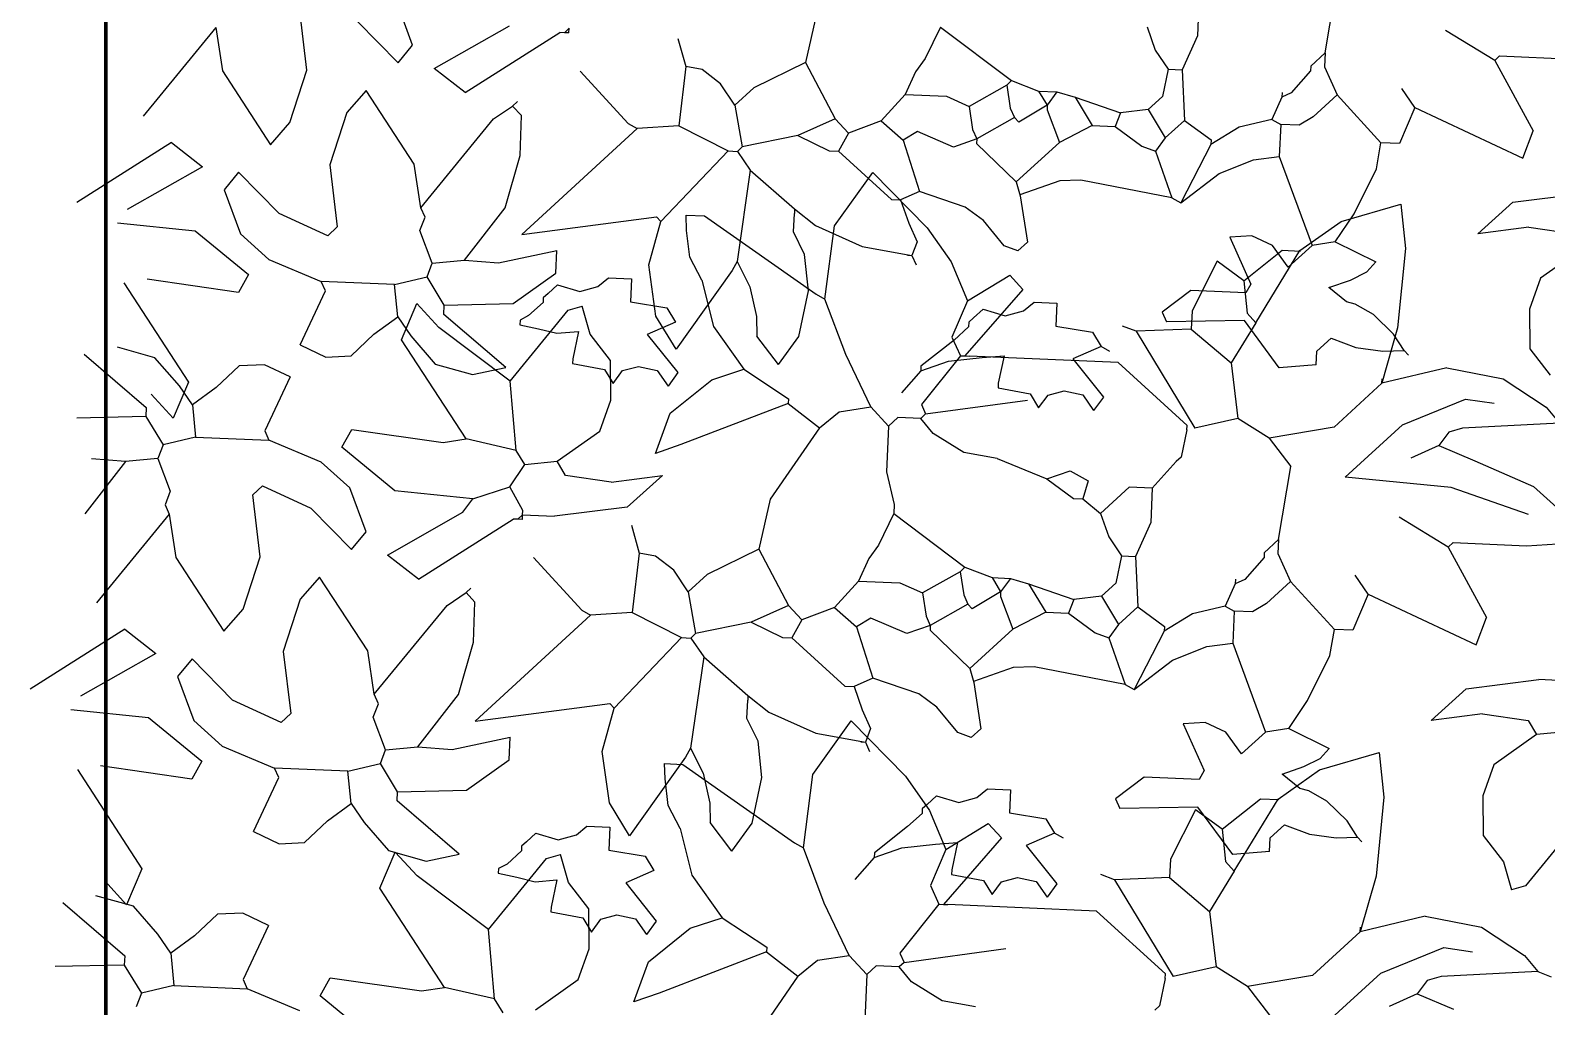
# Model space of a CAD drawing. Header units: inches. Extents: x 2013 to 15569, y -2551 to 2524.
# Drawn here: x 7959.7 to 8065.1, y -1822.6 to -1754.8 of the extents above; entities that cross this region are included whole.
import ezdxf

# ---------------------------------------------------------------- set-up
doc = ezdxf.new("R2010")
doc.units = ezdxf.units.IN
doc.header["$MEASUREMENT"] = 0
doc.layers.add('A-FLOR-FTPT', color=6, linetype='Continuous', lineweight=70)
doc.layers.add('VERDE_siepe', color=96, linetype='Continuous')

msp = doc.modelspace()

# ---------------------------------------------------------------- linework, layer by layer
at = {"layer": 'A-FLOR-FTPT'}
msp.add_line((7964.951, -1880.705), (7964.951, -1655.705), dxfattribs=at)
at = {"layer": 'VERDE_siepe'}
for p, q in [((8049.666, -1756.34), (8050.526, -1751.271)), ((7986.27, -1755.802), (7985.139, -1752.741)), ((8040.884, -1752.765), (8040.785, -1755.159)), ((7978.92, -1757.538), (7978.402, -1753.224)), ((8014.356, -1753.524), (8013.567, -1757.001)), ((7972.598, -1754.567), (7967.541, -1760.731)), ((7972.598, -1754.568), (7973.054, -1757.589)), ((7982.438, -1754.159), (7985.259, -1757.035)), ((7987.764, -1757.41), (7993.002, -1754.445)), ((7989.926, -1759.099), (7996.492, -1754.917)), ((7996.811, -1754.931), (7996.492, -1754.917)), ((7996.811, -1754.931), (7997.143, -1754.626)), ((7997.129, -1754.945), (7996.811, -1754.931)), ((7997.129, -1754.945), (7997.143, -1754.626)), ((8022.931, -1754.537), (8021.878, -1756.725)), ((8022.931, -1754.537), (8027.876, -1758.263)), ((8037.296, -1754.524), (8037.864, -1756.145)), ((8061.455, -1756.854), (8058.033, -1754.79)), ((7985.259, -1757.035), (7986.27, -1755.802)), ((8004.701, -1755.337), (8005.255, -1757.277)), ((8040.785, -1755.159), (8039.72, -1757.503)), ((8013.567, -1757.001), (8009.978, -1758.76)), ((8013.567, -1757.001), (8015.63, -1760.922)), ((8021.878, -1756.725), (8021.199, -1757.653)), ((8037.864, -1756.145), (8038.764, -1757.461)), ((8049.666, -1756.34), (8048.668, -1757.254)), ((8049.666, -1756.34), (8049.624, -1757.296)), ((8061.455, -1756.854), (8061.787, -1756.55)), ((8061.455, -1756.854), (8064.114, -1761.758)), ((8061.787, -1756.55), (8066.884, -1756.772)), ((7973.054, -1757.589), (7976.392, -1762.713)), ((7977.736, -1761.176), (7978.92, -1757.538)), ((7989.926, -1759.099), (7987.764, -1757.41)), ((7997.899, -1757.595), (8001.251, -1761.253)), ((8005.255, -1757.277), (8004.756, -1761.405)), ((8006.382, -1757.498), (8005.255, -1757.277)), ((8007.659, -1758.475), (8006.382, -1757.498)), ((8021.199, -1757.653), (8020.492, -1759.219)), ((8038.764, -1757.461), (8038.362, -1759.359)), ((8038.764, -1757.461), (8039.72, -1757.503)), ((8039.72, -1757.503), (8039.885, -1761.022)), ((8048.654, -1757.573), (8047.311, -1759.11)), ((8048.668, -1757.254), (8048.654, -1757.573)), ((8049.624, -1757.296), (8050.497, -1759.249)), ((7983.047, -1758.945), (7981.703, -1760.481)), ((7986.386, -1764.068), (7983.047, -1758.944)), ((8008.649, -1759.979), (8007.659, -1758.475)), ((8009.978, -1758.76), (8008.649, -1759.979)), ((8020.492, -1759.219), (8018.816, -1761.061)), ((8020.492, -1759.219), (8023.36, -1759.344)), ((8027.543, -1758.568), (8024.925, -1760.05)), ((8027.876, -1758.263), (8027.543, -1758.568)), ((8027.543, -1758.568), (8027.793, -1760.175)), ((8027.876, -1758.263), (8029.76, -1758.984)), ((8029.76, -1758.984), (8030.355, -1759.967)), ((8029.76, -1758.984), (8031.034, -1759.039)), ((8031.034, -1759.039), (8030.355, -1759.967)), ((8031.034, -1759.039), (8032.294, -1759.413)), ((8046.673, -1759.083), (8046.659, -1759.402)), ((8047.311, -1759.11), (8046.659, -1759.402)), ((8055.885, -1760.123), (8054.985, -1758.807)), ((7991.899, -1760.926), (7993.215, -1760.026)), ((7993.215, -1760.026), (7993.547, -1759.721)), ((7993.824, -1760.691), (7993.215, -1760.026)), ((8008.649, -1759.979), (8009.16, -1762.874)), ((8023.36, -1759.344), (8024.925, -1760.05)), ((8024.925, -1760.05), (8025.174, -1761.657)), ((8027.793, -1760.175), (8028.083, -1760.826)), ((8030.355, -1759.967), (8028.388, -1761.158)), ((8030.355, -1759.967), (8030.341, -1760.286)), ((8030.341, -1760.286), (8031.2, -1762.558)), ((8032.294, -1759.413), (8035.439, -1760.508)), ((8032.294, -1759.413), (8033.486, -1761.381)), ((8037.365, -1760.273), (8035.439, -1760.508)), ((8038.362, -1759.359), (8037.365, -1760.273)), ((8037.365, -1760.273), (8038.556, -1762.24)), ((8046.659, -1759.402), (8045.953, -1760.966)), ((8050.497, -1759.249), (8048.835, -1760.773)), ((8050.497, -1759.249), (8053.544, -1762.575)), ((8055.885, -1760.123), (8054.819, -1762.63)), ((8055.885, -1760.123), (8063.393, -1763.642)), ((7976.393, -1762.713), (7977.736, -1761.176)), ((7981.703, -1760.481), (7980.52, -1764.12)), ((7986.842, -1767.09), (7991.899, -1760.926)), ((7993.741, -1763.468), (7993.824, -1760.691)), ((8001.251, -1761.253), (8001.875, -1761.599)), ((8015.63, -1760.922), (8013.025, -1762.085)), ((8015.63, -1760.922), (8016.544, -1761.919)), ((8018.816, -1761.061), (8016.544, -1761.919)), ((8018.816, -1761.061), (8020.353, -1762.404)), ((8028.083, -1760.826), (8025.465, -1762.308)), ((8028.388, -1761.158), (8028.083, -1760.826)), ((8035.439, -1760.508), (8035.079, -1761.45)), ((8039.885, -1761.022), (8038.556, -1762.24)), ((8039.885, -1761.022), (8041.741, -1762.379)), ((8045.953, -1760.966), (8043.695, -1761.507)), ((8045.953, -1760.966), (8046.576, -1761.313)), ((8046.576, -1761.313), (8046.479, -1763.543)), ((8047.851, -1761.369), (8046.576, -1761.313)), ((8048.835, -1760.773), (8047.851, -1761.369)), ((8001.875, -1761.599), (7993.847, -1768.955)), ((8004.756, -1761.405), (8001.875, -1761.599)), ((8004.756, -1761.405), (8008.191, -1763.151)), ((8013.025, -1762.085), (8009.16, -1762.874)), ((8013.025, -1762.085), (8015.214, -1763.138)), ((8016.544, -1761.919), (8015.851, -1763.166)), ((8021.337, -1761.808), (8020.353, -1762.404)), ((8023.845, -1762.875), (8021.337, -1761.808)), ((8025.465, -1762.308), (8023.845, -1762.875)), ((8025.174, -1761.657), (8025.465, -1762.308)), ((8025.465, -1762.308), (8025.451, -1762.627)), ((8033.486, -1761.381), (8031.2, -1762.558)), ((8033.486, -1761.381), (8035.079, -1761.45)), ((8035.079, -1761.45), (8036.935, -1762.808)), ((8038.556, -1762.24), (8037.876, -1763.168)), ((8043.695, -1761.507), (8041.728, -1762.697)), ((8041.741, -1762.379), (8041.728, -1762.697)), ((8063.393, -1763.642), (8064.114, -1761.758)), ((7969.514, -1762.558), (7962.948, -1766.74)), ((7969.514, -1762.558), (7971.675, -1764.248)), ((8008.191, -1763.151), (8003.508, -1768.054)), ((8008.191, -1763.151), (8008.828, -1763.178)), ((8009.16, -1762.874), (8008.828, -1763.178)), ((8008.828, -1763.178), (8009.728, -1764.495)), ((8015.214, -1763.138), (8015.851, -1763.166)), ((8015.851, -1763.166), (8019.535, -1766.518)), ((8020.353, -1762.404), (8021.475, -1765.965)), ((8025.451, -1762.627), (8028.207, -1765.301)), ((8031.2, -1762.558), (8028.207, -1765.301)), ((8036.935, -1762.808), (8037.876, -1763.168)), ((8037.876, -1763.168), (8039.013, -1766.41)), ((8041.728, -1762.697), (8039.635, -1766.757)), ((8053.223, -1764.393), (8053.544, -1762.575)), ((8054.819, -1762.63), (8053.544, -1762.575)), ((7971.675, -1764.248), (7966.438, -1767.212)), ((7980.52, -1764.12), (7981.038, -1768.433)), ((7986.842, -1767.09), (7986.386, -1764.068)), ((7992.703, -1767.108), (7993.741, -1763.468)), ((8009.728, -1764.495), (8008.813, -1770.839)), ((8009.728, -1764.495), (8012.803, -1767.182)), ((8042.303, -1764.716), (8044.69, -1763.776)), ((8044.69, -1763.776), (8046.479, -1763.543)), ((8046.479, -1763.543), (8048.764, -1769.708)), ((8051.68, -1767.52), (8053.223, -1764.393)), ((7974.18, -1764.623), (7973.169, -1765.855)), ((7977.001, -1767.498), (7974.18, -1764.623)), ((8015.58, -1768.358), (8018.234, -1764.635)), ((8018.234, -1764.635), (8022.024, -1768.485)), ((8028.207, -1765.301), (8028.485, -1766.27)), ((8031.232, -1765.235), (8028.463, -1766.199)), ((8032.682, -1765.176), (8031.232, -1765.235)), ((8039.013, -1766.41), (8032.682, -1765.176)), ((8039.635, -1766.757), (8042.303, -1764.716)), ((7973.169, -1765.855), (7974.301, -1768.916)), ((8019.535, -1766.518), (8020.173, -1766.546)), ((8021.475, -1765.965), (8020.173, -1766.546)), ((8020.173, -1766.546), (8020.741, -1768.167)), ((8024.663, -1767.062), (8021.475, -1765.965)), ((8028.485, -1766.27), (8028.982, -1769.484)), ((8039.013, -1766.41), (8039.635, -1766.757)), ((8062.709, -1766.711), (8067.757, -1766.067)), ((7980.372, -1769.042), (7977.001, -1767.498)), ((7987.132, -1767.741), (7986.842, -1767.09)), ((7989.875, -1770.734), (7992.703, -1767.108)), ((8005.276, -1767.611), (8006.551, -1767.667)), ((8005.305, -1768.678), (8005.276, -1767.611)), ((8012.733, -1768.776), (8012.789, -1767.501)), ((8012.803, -1767.182), (8012.789, -1767.501)), ((8012.803, -1767.182), (8014.247, -1768.322)), ((8025.932, -1767.974), (8024.663, -1767.062)), ((8050.371, -1769.459), (8051.68, -1767.52)), ((8050.773, -1768.05), (8054.93, -1766.849)), ((8054.93, -1766.849), (8055.235, -1769.933)), ((8060.268, -1768.908), (8062.709, -1766.711)), ((7965.76, -1768.14), (7971.161, -1768.695)), ((7971.161, -1768.695), (7974.86, -1771.729)), ((7980.372, -1769.042), (7981.038, -1768.433)), ((7986.773, -1768.683), (7987.132, -1767.741)), ((7987.631, -1770.955), (7986.773, -1768.683)), ((7993.847, -1768.955), (8003.203, -1767.721)), ((8002.676, -1771.073), (8003.508, -1768.054)), ((8003.203, -1767.721), (8003.508, -1768.054)), ((8005.517, -1770.53), (8005.305, -1768.678)), ((8006.551, -1767.667), (8014.293, -1773.111)), ((8014.247, -1768.322), (8017.51, -1769.778)), ((8014.917, -1773.457), (8015.58, -1768.358)), ((8020.741, -1768.167), (8021.322, -1769.469)), ((8022.024, -1768.485), (8023.679, -1770.861)), ((8027.376, -1769.733), (8025.932, -1767.974)), ((8047.9, -1770.074), (8050.773, -1768.05)), ((8063.822, -1768.449), (8060.268, -1768.908)), ((8063.822, -1768.449), (8066.994, -1768.907)), ((7974.301, -1768.916), (7976.276, -1770.691)), ((8013.504, -1770.346), (8012.733, -1768.776)), ((8021.322, -1769.469), (8020.962, -1770.411)), ((8028.318, -1770.094), (8027.376, -1769.733)), ((8028.982, -1769.484), (8028.318, -1770.094)), ((8044.577, -1769.053), (8043.043, -1769.139)), ((8043.043, -1769.139), (8044.498, -1772.395)), ((8046.013, -1769.73), (8044.577, -1769.053)), ((8047.101, -1771.232), (8046.013, -1769.73)), ((8048.764, -1769.708), (8047.101, -1771.232)), ((8050.371, -1769.459), (8048.764, -1769.708)), ((8050.371, -1769.459), (8053.183, -1770.858)), ((7976.276, -1770.691), (7979.915, -1772.215)), ((7987.631, -1770.955), (7989.875, -1770.734)), ((7989.875, -1770.734), (7992.243, -1770.927)), ((7992.243, -1770.927), (7996.289, -1770.056)), ((7996.22, -1771.648), (7996.289, -1770.056)), ((8006.356, -1772.126), (8005.517, -1770.53)), ((8013.776, -1772.871), (8013.504, -1770.346)), ((8017.51, -1769.778), (8020.962, -1770.411)), ((8020.644, -1770.397), (8020.962, -1770.411)), ((8020.962, -1770.411), (8021.253, -1771.062)), ((8042.165, -1770.814), (8040.419, -1774.25)), ((8044.021, -1772.173), (8042.165, -1770.814)), ((8044.021, -1772.173), (8046.667, -1770.053)), ((8044.852, -1775.082), (8047.9, -1770.074)), ((8046.667, -1770.053), (8047.942, -1770.109)), ((8055.235, -1769.933), (8054.702, -1775.439)), ((8067.59, -1769.891), (8064.625, -1771.996)), ((7974.86, -1771.729), (7974.167, -1772.975)), ((7987.27, -1771.897), (7987.631, -1770.955)), ((7993.255, -1773.754), (7996.22, -1771.648)), ((8003.175, -1774.637), (8002.676, -1771.073)), ((8008.467, -1771.462), (8004.582, -1776.929)), ((8008.813, -1770.839), (8008.467, -1771.462)), ((8008.813, -1770.839), (8009.699, -1772.579)), ((8023.679, -1770.861), (8024.807, -1773.569)), ((8024.807, -1773.569), (8027.758, -1771.783)), ((8027.758, -1771.783), (8028.672, -1772.78)), ((8051.421, -1772.116), (8052.559, -1771.551)), ((8052.559, -1771.551), (8053.183, -1770.858)), ((7966.216, -1772.309), (7970.703, -1779.209)), ((7974.167, -1772.975), (7967.823, -1772.061)), ((7978.446, -1776.619), (7980.206, -1772.865)), ((7980.206, -1772.865), (7979.915, -1772.215)), ((7985.012, -1772.437), (7979.915, -1772.215)), ((7985.012, -1772.437), (7987.27, -1771.897)), ((7985.234, -1774.681), (7985.012, -1772.437)), ((7988.462, -1773.864), (7987.27, -1771.897)), ((7995.676, -1773.053), (7996.34, -1772.443)), ((7996.34, -1772.443), (7997.876, -1772.915)), ((7997.876, -1772.915), (7999.145, -1772.571)), ((7999.145, -1772.571), (7999.873, -1771.959)), ((7999.873, -1771.959), (8001.466, -1772.028)), ((8001.466, -1772.028), (8001.397, -1773.622)), ((8006.356, -1772.126), (8007.173, -1775.354)), ((8009.699, -1772.579), (8010.154, -1774.656)), ((8013.093, -1776.041), (8013.776, -1772.871)), ((8028.672, -1772.78), (8024.641, -1777.392)), ((8040.327, -1772.852), (8038.346, -1774.362)), ((8044.151, -1773.018), (8040.327, -1772.852)), ((8044.021, -1772.173), (8044.242, -1774.417)), ((8044.498, -1772.395), (8044.151, -1773.018)), ((8049.913, -1772.631), (8051.421, -1772.116)), ((8051.147, -1773.642), (8049.913, -1772.631)), ((8064.625, -1771.996), (8063.851, -1774.132)), ((7985.5, -1776.262), (7986.567, -1773.754)), ((7988.09, -1775.417), (7986.567, -1773.754)), ((7988.434, -1774.502), (7988.462, -1773.864)), ((7988.462, -1773.864), (7993.255, -1773.754)), ((7995.329, -1773.676), (7994.331, -1774.59)), ((7995.343, -1773.358), (7995.329, -1773.676)), ((7995.676, -1773.053), (7995.343, -1773.358)), ((7997.081, -1774.213), (7998.05, -1773.936)), ((7998.604, -1775.875), (7998.05, -1773.936)), ((8001.397, -1773.622), (8003.931, -1774.051)), ((8014.293, -1773.111), (8014.917, -1773.457)), ((8016.363, -1777.299), (8014.917, -1773.457)), ((8024.807, -1773.569), (8023.74, -1776.077)), ((8028.711, -1774.265), (8029.439, -1773.653)), ((8029.439, -1773.653), (8031.033, -1773.723)), ((8031.033, -1773.723), (8030.963, -1775.316)), ((8051.758, -1773.789), (8051.147, -1773.642)), ((8053.016, -1774.52), (8051.758, -1773.789)), ((7983.586, -1775.886), (7985.234, -1774.681)), ((7985.234, -1774.681), (7986.134, -1775.997)), ((7992.741, -1778.2), (7988.434, -1774.502)), ((7993.035, -1779.144), (7997.081, -1774.213)), ((7993.73, -1774.909), (7993.716, -1775.228)), ((7994.331, -1774.59), (7993.73, -1774.909)), ((8004.582, -1776.929), (8003.175, -1774.637)), ((8003.931, -1774.051), (8004.527, -1775.035)), ((8010.154, -1774.656), (8010.184, -1776.007)), ((8025.242, -1774.748), (8024.909, -1775.052)), ((8025.242, -1774.748), (8025.907, -1774.138)), ((8025.907, -1774.138), (8027.442, -1774.61)), ((8027.442, -1774.61), (8028.711, -1774.265)), ((8038.346, -1774.362), (8038.638, -1775.012)), ((8044.067, -1774.93), (8038.638, -1775.012)), ((8040.419, -1774.25), (8040.363, -1775.524)), ((8046.477, -1778.227), (8044.067, -1774.93)), ((8044.242, -1774.417), (8044.852, -1775.082)), ((8054.423, -1775.871), (8053.016, -1774.52)), ((8063.851, -1774.132), (8063.877, -1776.897)), ((7981.994, -1777.39), (7983.586, -1775.886)), ((7986.134, -1775.997), (7987.832, -1777.952)), ((7993.035, -1779.144), (7988.09, -1775.417)), ((7993.716, -1775.228), (7995.012, -1775.512)), ((7995.012, -1775.512), (7996.277, -1775.816)), ((7996.277, -1775.816), (7997.794, -1775.699)), ((7997.794, -1775.699), (7997.393, -1777.596)), ((8000.016, -1777.706), (7998.604, -1775.875)), ((8004.527, -1775.035), (8002.574, -1775.907)), ((8002.574, -1775.907), (8004.692, -1778.553)), ((8007.173, -1775.354), (8009.278, -1778.319)), ((8011.694, -1777.987), (8010.184, -1776.007)), ((8011.694, -1777.987), (8013.093, -1776.041)), ((8023.74, -1776.077), (8024.322, -1777.379)), ((8024.895, -1775.37), (8023.898, -1776.285)), ((8024.909, -1775.052), (8024.895, -1775.37)), ((8030.963, -1775.316), (8033.498, -1775.746)), ((8033.498, -1775.746), (8034.093, -1776.729)), ((8036.526, -1775.676), (8035.584, -1775.316)), ((8040.363, -1775.524), (8036.526, -1775.676)), ((8036.526, -1775.676), (8040.605, -1782.41)), ((8040.363, -1775.524), (8043.133, -1777.88)), ((8044.852, -1775.082), (8043.133, -1777.88)), ((8054.702, -1775.439), (8053.606, -1779.294)), ((8055.149, -1777.009), (8054.423, -1775.871)), ((7968.37, -1777.518), (7965.763, -1776.79)), ((7978.446, -1776.619), (7980.231, -1777.467)), ((7989.987, -1783.161), (7985.5, -1776.262)), ((8023.898, -1776.285), (8021.584, -1778.099)), ((8034.093, -1776.729), (8032.14, -1777.602)), ((8034.717, -1777.076), (8034.093, -1776.729)), ((8049.04, -1778.02), (8049.082, -1777.064)), ((8049.082, -1777.064), (8050.08, -1776.15)), ((8050.08, -1776.15), (8051.803, -1776.801)), ((8051.803, -1776.801), (8053.667, -1777.066)), ((8053.667, -1777.066), (8055.149, -1777.009)), ((8055.149, -1777.009), (8055.454, -1777.342)), ((8063.877, -1776.897), (8065.289, -1778.728)), ((7963.461, -1777.27), (7967.768, -1780.969)), ((7970.069, -1779.473), (7968.37, -1777.518)), ((7974.209, -1778.08), (7972.617, -1779.585)), ((7975.971, -1778.003), (7974.209, -1778.08)), ((7977.757, -1778.851), (7975.971, -1778.003)), ((7980.231, -1777.467), (7981.994, -1777.39)), ((7987.832, -1777.952), (7990.439, -1778.68)), ((7997.393, -1777.596), (7997.379, -1777.916)), ((7997.379, -1777.916), (7999.595, -1778.331)), ((8000.042, -1780.471), (8000.016, -1777.706)), ((8000.853, -1778.415), (8001.957, -1778.12)), ((8001.957, -1778.12), (8003.253, -1778.405)), ((8018.102, -1780.938), (8016.363, -1777.299)), ((8021.571, -1778.418), (8023.488, -1777.751)), ((8021.584, -1778.099), (8021.571, -1778.418)), ((8024.322, -1777.379), (8021.62, -1780.772)), ((8023.488, -1777.751), (8025.843, -1777.511)), ((8024.322, -1777.379), (8024.641, -1777.392)), ((8024.641, -1777.392), (8024.959, -1777.406)), ((8035.282, -1777.856), (8024.959, -1777.406)), ((8025.843, -1777.511), (8027.361, -1777.393)), ((8027.361, -1777.393), (8026.959, -1779.291)), ((8032.14, -1777.602), (8034.259, -1780.248)), ((8040.072, -1782.215), (8035.282, -1777.856)), ((8043.133, -1777.88), (8043.604, -1781.731)), ((8049.04, -1778.02), (8046.477, -1778.227)), ((7970.703, -1779.209), (7969.636, -1781.716)), ((7977.757, -1778.851), (7975.997, -1782.605)), ((7990.439, -1778.68), (7992.741, -1778.2)), ((7993.463, -1783.951), (7993.035, -1779.144)), ((7999.595, -1778.331), (8000.191, -1779.315)), ((8000.191, -1779.315), (8000.853, -1778.415)), ((8003.253, -1778.405), (8004.014, -1779.481)), ((8004.692, -1778.553), (8004.014, -1779.481)), ((8004.165, -1781.374), (8007.052, -1779.043)), ((8007.052, -1779.043), (8009.278, -1778.319)), ((8009.278, -1778.319), (8012.381, -1780.37)), ((8021.571, -1778.418), (8020.227, -1779.955)), ((8058.122, -1778.214), (8053.606, -1779.294)), ((8053.606, -1779.294), (8053.62, -1778.975)), ((8058.122, -1778.214), (8062.023, -1778.983)), ((8062.023, -1778.983), (8065.016, -1780.956)), ((7968.113, -1780.053), (7969.636, -1781.716)), ((7970.969, -1780.789), (7970.069, -1779.473)), ((7972.617, -1779.585), (7970.969, -1780.789)), ((8026.959, -1779.291), (8026.945, -1779.61)), ((8026.945, -1779.61), (8029.162, -1780.026)), ((8029.162, -1780.026), (8029.757, -1781.009)), ((8029.757, -1781.009), (8030.42, -1780.11)), ((8030.42, -1780.11), (8031.523, -1779.815)), ((8031.523, -1779.815), (8032.819, -1780.1)), ((8032.819, -1780.1), (8033.581, -1781.176)), ((8034.259, -1780.248), (8033.581, -1781.176)), ((8053.606, -1779.294), (8050.281, -1782.341)), ((7967.768, -1780.969), (7967.741, -1781.606)), ((7970.969, -1780.789), (7971.19, -1783.033)), ((7999.268, -1782.608), (8000.042, -1780.471)), ((8012.367, -1780.688), (8004.9, -1783.554)), ((8012.381, -1780.37), (8012.367, -1780.688)), ((8012.367, -1780.688), (8014.528, -1782.378)), ((8014.528, -1782.378), (8015.896, -1781.271)), ((8015.896, -1781.271), (8018.102, -1780.938)), ((8018.102, -1780.938), (8019.321, -1782.268)), ((8021.62, -1780.772), (8021.911, -1781.423)), ((8021.911, -1781.423), (8028.977, -1780.454)), ((8055.042, -1782.171), (8059.405, -1780.388)), ((8059.405, -1780.388), (8061.406, -1780.679)), ((8065.016, -1780.956), (8065.934, -1782.066)), ((7967.741, -1781.606), (7962.948, -1781.716)), ((7967.741, -1781.606), (7968.932, -1783.573)), ((8003.144, -1784.17), (8004.165, -1781.374)), ((8014.528, -1782.378), (8011.119, -1787.337)), ((8019.321, -1782.268), (8019.182, -1785.454)), ((8019.985, -1781.659), (8019.321, -1782.268)), ((8021.579, -1781.728), (8019.985, -1781.659)), ((8021.911, -1781.423), (8021.579, -1781.728)), ((8022.427, -1782.784), (8021.579, -1781.728)), ((8040.058, -1782.534), (8040.072, -1782.215)), ((8043.604, -1781.731), (8040.605, -1782.41)), ((8045.779, -1783.102), (8043.604, -1781.731)), ((8050.281, -1782.341), (8045.779, -1783.102)), ((8051.052, -1785.806), (8055.042, -1782.171)), ((8065.934, -1782.066), (8059.216, -1782.412)), ((7971.19, -1783.033), (7968.932, -1783.573)), ((7971.19, -1783.033), (7976.287, -1783.255)), ((7975.997, -1782.605), (7976.287, -1783.255)), ((7979.927, -1784.779), (7976.287, -1783.255)), ((7981.343, -1783.741), (7982.035, -1782.495)), ((7982.035, -1782.495), (7988.38, -1783.41)), ((7988.38, -1783.41), (7989.987, -1783.161)), ((7993.463, -1783.951), (7989.987, -1783.161)), ((7996.303, -1784.713), (7999.268, -1782.608)), ((8024.568, -1784.106), (8022.427, -1782.784)), ((8040.058, -1782.534), (8039.656, -1784.432)), ((8045.779, -1783.102), (8047.289, -1785.083)), ((8058.246, -1782.688), (8057.568, -1783.616)), ((8059.216, -1782.412), (8058.246, -1782.688)), ((7968.932, -1783.573), (7968.571, -1784.515)), ((7985.041, -1786.776), (7981.343, -1783.741)), ((7994.059, -1784.935), (7993.463, -1783.951)), ((8004.9, -1783.554), (8003.144, -1784.17)), ((8026.884, -1784.513), (8024.568, -1784.106)), ((8026.884, -1784.513), (8030.333, -1785.94)), ((8039.656, -1784.432), (8039.324, -1784.736)), ((8057.568, -1783.616), (8055.614, -1784.489)), ((8057.568, -1783.616), (8060.074, -1784.683)), ((7966.327, -1784.736), (7963.5, -1788.362)), ((7966.327, -1784.736), (7963.959, -1784.543)), ((7968.571, -1784.515), (7966.328, -1784.736)), ((7968.571, -1784.515), (7969.43, -1786.787)), ((7981.902, -1786.554), (7979.927, -1784.779)), ((7993.034, -1786.485), (7994.059, -1784.935)), ((7994.059, -1784.935), (7996.303, -1784.713)), ((7996.899, -1785.696), (7996.303, -1784.713)), ((8019.182, -1785.454), (8019.722, -1787.712)), ((8030.333, -1785.94), (8031.954, -1785.372)), ((8031.954, -1785.372), (8033.2, -1786.065)), ((8039.324, -1784.736), (8037.647, -1786.578)), ((8046.429, -1790.153), (8047.289, -1785.083)), ((8060.074, -1784.683), (8064.147, -1786.457)), ((7975.83, -1786.428), (7975.165, -1787.037)), ((7975.83, -1786.428), (7979.201, -1787.972)), ((7983.033, -1789.615), (7981.902, -1786.554)), ((7990.443, -1787.33), (7993.034, -1786.485)), ((7993.92, -1788.12), (7993.034, -1786.485)), ((8000.071, -1786.154), (7996.899, -1785.696)), ((8000.071, -1786.154), (8003.625, -1785.695)), ((8003.625, -1785.695), (8001.184, -1787.892)), ((8030.333, -1785.94), (8032.189, -1787.298)), ((8033.2, -1786.065), (8032.826, -1787.326)), ((8036.054, -1786.509), (8034.059, -1788.337)), ((8037.647, -1786.578), (8036.054, -1786.509)), ((8037.647, -1786.578), (8037.548, -1788.972)), ((8058.423, -1786.536), (8051.052, -1785.806)), ((8063.796, -1788.403), (8058.423, -1786.536)), ((8064.147, -1786.457), (8065.99, -1788.133)), ((7969.43, -1786.787), (7969.07, -1787.729)), ((7975.683, -1791.351), (7975.165, -1787.037)), ((7990.443, -1787.33), (7985.041, -1786.776)), ((7989.765, -1788.258), (7990.443, -1787.33)), ((8011.119, -1787.337), (8010.33, -1790.814)), ((8032.189, -1787.298), (8032.826, -1787.326)), ((8032.826, -1787.326), (8034.059, -1788.337)), ((7969.361, -1788.38), (7964.304, -1794.544)), ((7969.07, -1787.729), (7969.361, -1788.38)), ((7969.361, -1788.38), (7969.817, -1791.402)), ((7979.201, -1787.972), (7982.022, -1790.848)), ((7984.528, -1791.223), (7989.765, -1788.258)), ((7993.574, -1788.744), (7993.906, -1788.439)), ((7993.892, -1788.758), (7993.906, -1788.439)), ((7993.906, -1788.439), (7993.92, -1788.12)), ((7993.906, -1788.439), (7996.136, -1788.536)), ((8001.184, -1787.892), (7996.136, -1788.536)), ((8019.694, -1788.35), (8018.641, -1790.538)), ((8019.722, -1787.712), (8019.694, -1788.35)), ((8019.694, -1788.35), (8024.639, -1792.076)), ((8034.059, -1788.337), (8034.627, -1789.958)), ((8058.218, -1790.667), (8054.796, -1788.602)), ((7982.022, -1790.848), (7983.033, -1789.615)), ((7986.689, -1792.912), (7993.255, -1788.73)), ((7993.574, -1788.744), (7993.255, -1788.73)), ((7993.892, -1788.758), (7993.574, -1788.744)), ((8001.464, -1789.15), (8002.018, -1791.09)), ((8037.548, -1788.972), (8036.483, -1791.316)), ((8010.33, -1790.814), (8006.741, -1792.573)), ((8010.33, -1790.814), (8012.393, -1794.735)), ((8018.641, -1790.538), (8017.962, -1791.466)), ((8034.627, -1789.958), (8035.527, -1791.274)), ((8046.429, -1790.153), (8045.431, -1791.067)), ((8046.429, -1790.153), (8046.387, -1791.109)), ((8058.218, -1790.667), (8058.55, -1790.363)), ((8058.218, -1790.667), (8060.877, -1795.571)), ((8058.55, -1790.363), (8063.647, -1790.585)), ((8063.647, -1790.585), (8066.529, -1790.392)), ((7969.817, -1791.402), (7973.155, -1796.526)), ((7974.499, -1794.989), (7975.683, -1791.351)), ((7986.689, -1792.912), (7984.528, -1791.223)), ((7994.662, -1791.408), (7998.014, -1795.065)), ((8002.018, -1791.09), (8001.519, -1795.218)), ((8003.145, -1791.311), (8002.018, -1791.09)), ((8004.422, -1792.288), (8003.145, -1791.311)), ((8017.962, -1791.466), (8017.255, -1793.031)), ((8035.527, -1791.274), (8035.125, -1793.172)), ((8035.527, -1791.274), (8036.483, -1791.316)), ((8036.483, -1791.316), (8036.648, -1794.835)), ((8045.417, -1791.386), (8044.074, -1792.923)), ((8045.431, -1791.067), (8045.417, -1791.386)), ((8046.387, -1791.109), (8047.26, -1793.062)), ((7979.81, -1792.757), (7978.466, -1794.294)), ((7983.149, -1797.881), (7979.81, -1792.757)), ((8005.412, -1793.792), (8004.422, -1792.288)), ((8006.741, -1792.573), (8005.412, -1793.792)), ((8024.306, -1792.381), (8021.688, -1793.862)), ((8024.639, -1792.076), (8024.306, -1792.381)), ((8024.306, -1792.381), (8024.556, -1793.987)), ((8024.639, -1792.076), (8026.523, -1792.797)), ((8026.523, -1792.797), (8027.118, -1793.78)), ((8026.523, -1792.797), (8027.797, -1792.852)), ((8027.797, -1792.852), (8027.118, -1793.78)), ((8027.797, -1792.852), (8029.057, -1793.226)), ((8043.436, -1792.895), (8043.422, -1793.215)), ((8044.074, -1792.923), (8043.422, -1793.215)), ((8052.649, -1793.936), (8051.748, -1792.62)), ((7988.662, -1794.739), (7989.978, -1793.838)), ((7989.978, -1793.838), (7990.31, -1793.534)), ((7990.587, -1794.504), (7989.978, -1793.838)), ((8005.412, -1793.792), (8005.923, -1796.687)), ((8017.255, -1793.031), (8015.579, -1794.874)), ((8017.255, -1793.031), (8020.123, -1793.156)), ((8020.123, -1793.156), (8021.688, -1793.862)), ((8021.688, -1793.862), (8021.937, -1795.47)), ((8024.556, -1793.987), (8024.846, -1794.639)), ((8027.118, -1793.78), (8025.151, -1794.971)), ((8027.118, -1793.78), (8027.104, -1794.099)), ((8029.057, -1793.226), (8032.202, -1794.321)), ((8029.057, -1793.226), (8030.249, -1795.193)), ((8035.125, -1793.172), (8034.128, -1794.086)), ((8043.422, -1793.215), (8042.716, -1794.779)), ((8047.26, -1793.062), (8045.598, -1794.586)), ((8047.26, -1793.062), (8050.307, -1796.388)), ((8052.649, -1793.936), (8051.582, -1796.443)), ((8052.649, -1793.936), (8060.156, -1797.455)), ((7973.156, -1796.526), (7974.499, -1794.989)), ((7978.466, -1794.294), (7977.283, -1797.933)), ((7983.605, -1800.903), (7988.662, -1794.739)), ((7990.504, -1797.28), (7990.587, -1794.504)), ((8012.393, -1794.735), (8009.788, -1795.898)), ((8012.393, -1794.735), (8013.307, -1795.732)), ((8015.579, -1794.874), (8013.307, -1795.732)), ((8015.579, -1794.874), (8017.117, -1796.217)), ((8024.846, -1794.639), (8022.228, -1796.121)), ((8025.151, -1794.971), (8024.846, -1794.639)), ((8027.104, -1794.099), (8027.963, -1796.371)), ((8032.202, -1794.321), (8031.842, -1795.263)), ((8034.128, -1794.086), (8032.202, -1794.321)), ((8034.128, -1794.086), (8035.319, -1796.053)), ((8036.648, -1794.835), (8035.319, -1796.053)), ((8036.648, -1794.835), (8038.504, -1796.192)), ((8042.716, -1794.779), (8040.458, -1795.32)), ((8042.716, -1794.779), (8043.339, -1795.126)), ((8045.598, -1794.586), (8044.614, -1795.182)), ((7998.638, -1795.411), (7990.61, -1802.768)), ((7998.014, -1795.065), (7998.638, -1795.411)), ((8001.519, -1795.218), (7998.638, -1795.411)), ((8001.519, -1795.218), (8004.954, -1796.963)), ((8009.788, -1795.898), (8005.923, -1796.687)), ((8009.788, -1795.898), (8011.977, -1796.951)), ((8013.307, -1795.732), (8012.614, -1796.978)), ((8018.1, -1795.621), (8017.117, -1796.217)), ((8020.608, -1796.688), (8018.1, -1795.621)), ((8021.937, -1795.47), (8022.228, -1796.121)), ((8030.249, -1795.193), (8027.963, -1796.371)), ((8030.249, -1795.193), (8031.842, -1795.263)), ((8031.842, -1795.263), (8033.698, -1796.621)), ((8035.319, -1796.053), (8034.64, -1796.981)), ((8040.458, -1795.32), (8038.491, -1796.51)), ((8043.339, -1795.126), (8043.242, -1797.356)), ((8044.614, -1795.182), (8043.339, -1795.126)), ((8060.156, -1797.455), (8060.877, -1795.571)), ((7966.277, -1796.371), (7959.711, -1800.553)), ((7966.277, -1796.371), (7968.438, -1798.061)), ((8004.954, -1796.963), (8000.271, -1801.867)), ((8004.954, -1796.963), (8005.591, -1796.991)), ((8005.923, -1796.687), (8005.591, -1796.991)), ((8005.591, -1796.991), (8006.491, -1798.308)), ((8011.977, -1796.951), (8012.614, -1796.978)), ((8012.614, -1796.978), (8016.298, -1800.331)), ((8017.117, -1796.217), (8018.238, -1799.778)), ((8022.228, -1796.121), (8020.608, -1796.688)), ((8022.228, -1796.121), (8022.214, -1796.439)), ((8022.214, -1796.439), (8024.97, -1799.114)), ((8027.963, -1796.371), (8024.97, -1799.114)), ((8033.698, -1796.621), (8034.64, -1796.981)), ((8034.64, -1796.981), (8035.776, -1800.222)), ((8038.491, -1796.51), (8036.398, -1800.569)), ((8038.504, -1796.192), (8038.491, -1796.51)), ((8049.986, -1798.206), (8050.307, -1796.388)), ((8051.582, -1796.443), (8050.307, -1796.388)), ((7968.438, -1798.061), (7963.201, -1801.025)), ((7977.283, -1797.933), (7977.801, -1802.246)), ((7983.605, -1800.903), (7983.149, -1797.881)), ((7989.466, -1800.921), (7990.504, -1797.28)), ((8039.066, -1798.529), (8041.453, -1797.588)), ((8041.453, -1797.588), (8043.242, -1797.356)), ((8043.242, -1797.356), (8045.527, -1803.521)), ((8048.443, -1801.333), (8049.986, -1798.206)), ((7970.943, -1798.436), (7969.932, -1799.668)), ((7973.764, -1801.311), (7970.943, -1798.436)), ((8006.491, -1798.308), (8005.576, -1804.652)), ((8006.491, -1798.308), (8009.566, -1800.995)), ((8024.97, -1799.114), (8025.248, -1800.083)), ((8027.995, -1799.048), (8025.226, -1800.012)), ((8029.445, -1798.989), (8027.995, -1799.048)), ((8035.776, -1800.222), (8029.445, -1798.989)), ((8036.398, -1800.569), (8039.066, -1798.529)), ((7969.932, -1799.668), (7971.064, -1802.729)), ((8018.238, -1799.778), (8016.936, -1800.359)), ((8021.426, -1800.875), (8018.238, -1799.778)), ((8025.248, -1800.083), (8025.745, -1803.297)), ((8035.776, -1800.222), (8036.398, -1800.569)), ((8059.472, -1800.524), (8064.52, -1799.88)), ((8066.75, -1799.978), (8064.52, -1799.88)), ((7977.135, -1802.855), (7973.764, -1801.311)), ((7983.896, -1801.554), (7983.605, -1800.903)), ((7986.638, -1804.547), (7989.466, -1800.921)), ((8009.497, -1802.588), (8009.552, -1801.314)), ((8009.566, -1800.995), (8009.552, -1801.314)), ((8009.566, -1800.995), (8011.01, -1802.135)), ((8016.298, -1800.331), (8016.936, -1800.359)), ((8016.936, -1800.359), (8017.504, -1801.98)), ((8022.695, -1801.787), (8021.426, -1800.875)), ((8047.134, -1803.272), (8048.443, -1801.333)), ((8057.031, -1802.721), (8059.472, -1800.524)), ((7962.523, -1801.953), (7967.924, -1802.507)), ((7977.135, -1802.855), (7977.801, -1802.246)), ((7983.536, -1802.496), (7983.896, -1801.554)), ((7990.61, -1802.768), (7999.966, -1801.534)), ((7999.439, -1804.886), (8000.271, -1801.867)), ((7999.966, -1801.534), (8000.271, -1801.867)), ((8011.01, -1802.135), (8014.273, -1803.591)), ((8017.504, -1801.98), (8018.085, -1803.282)), ((8024.139, -1803.546), (8022.695, -1801.787)), ((8060.585, -1802.262), (8057.031, -1802.721)), ((8060.585, -1802.262), (8063.757, -1802.72)), ((7967.924, -1802.507), (7971.623, -1805.542)), ((7971.064, -1802.729), (7973.039, -1804.504)), ((7984.394, -1804.768), (7983.536, -1802.496)), ((8010.267, -1804.159), (8009.497, -1802.588)), ((8014.078, -1806.463), (8016.732, -1802.74)), ((8016.732, -1802.74), (8020.522, -1806.591)), ((8018.085, -1803.282), (8017.725, -1804.224)), ((8025.745, -1803.297), (8025.081, -1803.907)), ((8041.34, -1802.866), (8039.806, -1802.952)), ((8039.806, -1802.952), (8041.261, -1806.207)), ((8042.776, -1803.543), (8041.34, -1802.866)), ((8047.134, -1803.272), (8045.527, -1803.521)), ((8047.134, -1803.272), (8049.946, -1804.671)), ((8063.757, -1802.72), (8064.353, -1803.704)), ((7973.039, -1804.504), (7976.678, -1806.028)), ((7989.006, -1804.74), (7993.052, -1803.869)), ((7992.983, -1805.461), (7993.052, -1803.869)), ((8010.539, -1806.684), (8010.267, -1804.159)), ((8014.273, -1803.591), (8017.725, -1804.224)), ((8017.407, -1804.21), (8017.725, -1804.224)), ((8017.725, -1804.224), (8018.016, -1804.875)), ((8025.081, -1803.907), (8024.139, -1803.546)), ((8043.864, -1805.044), (8042.776, -1803.543)), ((8045.527, -1803.521), (8043.864, -1805.044)), ((8064.353, -1803.704), (8061.388, -1805.808)), ((8066.597, -1803.482), (8064.353, -1803.704)), ((7971.623, -1805.542), (7970.931, -1806.788)), ((7984.033, -1805.71), (7984.394, -1804.768)), ((7984.394, -1804.768), (7986.638, -1804.547)), ((7986.638, -1804.547), (7989.006, -1804.74)), ((7990.018, -1807.567), (7992.983, -1805.461)), ((7999.938, -1808.45), (7999.439, -1804.886)), ((8005.23, -1805.275), (8001.345, -1810.741)), ((8005.576, -1804.652), (8005.23, -1805.275)), ((8005.576, -1804.652), (8006.462, -1806.392)), ((8048.184, -1805.929), (8049.322, -1805.364)), ((8049.272, -1806.155), (8053.428, -1804.954)), ((8049.322, -1805.364), (8049.946, -1804.671)), ((8053.428, -1804.954), (8053.733, -1808.039)), ((7962.979, -1806.122), (7967.466, -1813.021)), ((7970.931, -1806.788), (7964.586, -1805.873)), ((7976.969, -1806.678), (7976.678, -1806.028)), ((7981.776, -1806.25), (7976.678, -1806.028)), ((7981.776, -1806.25), (7984.033, -1805.71)), ((7981.997, -1808.494), (7981.776, -1806.25)), ((7985.225, -1807.677), (7984.033, -1805.71)), ((8003.774, -1805.716), (8005.05, -1805.772)), ((8003.803, -1806.783), (8003.774, -1805.716)), ((8005.05, -1805.772), (8012.791, -1811.216)), ((8006.462, -1806.392), (8006.917, -1808.469)), ((8013.415, -1811.562), (8014.078, -1806.463)), ((8020.522, -1806.591), (8022.177, -1808.966)), ((8041.261, -1806.207), (8040.914, -1806.831)), ((8046.398, -1808.179), (8049.272, -1806.155)), ((8046.676, -1806.444), (8048.184, -1805.929)), ((8047.91, -1807.455), (8046.676, -1806.444)), ((8061.388, -1805.808), (8060.614, -1807.945)), ((7975.209, -1810.432), (7976.969, -1806.678)), ((7985.197, -1808.314), (7985.225, -1807.677)), ((7985.225, -1807.677), (7990.018, -1807.567)), ((8004.015, -1808.635), (8003.803, -1806.783)), ((8009.856, -1809.854), (8010.539, -1806.684)), ((8025.474, -1808.078), (8026.202, -1807.466)), ((8026.202, -1807.466), (8027.796, -1807.536)), ((8027.796, -1807.536), (8027.726, -1809.129)), ((8037.09, -1806.664), (8035.109, -1808.174)), ((8040.914, -1806.831), (8037.09, -1806.664)), ((8048.521, -1807.602), (8047.91, -1807.455)), ((8049.779, -1808.332), (8048.521, -1807.602)), ((7980.349, -1809.698), (7981.997, -1808.494)), ((7981.997, -1808.494), (7982.897, -1809.81)), ((7989.504, -1812.013), (7985.197, -1808.314)), ((8001.345, -1810.741), (7999.938, -1808.45)), ((8004.854, -1810.231), (8004.015, -1808.635)), ((8006.917, -1808.469), (8006.947, -1809.819)), ((8022.005, -1808.561), (8021.672, -1808.865)), ((8022.005, -1808.561), (8022.67, -1807.951)), ((8022.67, -1807.951), (8024.205, -1808.423)), ((8024.205, -1808.423), (8025.474, -1808.078)), ((8035.109, -1808.174), (8035.401, -1808.825)), ((8040.83, -1808.743), (8035.401, -1808.825)), ((8043.24, -1812.04), (8040.83, -1808.743)), ((8042.519, -1810.278), (8045.166, -1808.158)), ((8043.35, -1813.187), (8046.398, -1808.179)), ((8045.166, -1808.158), (8046.44, -1808.214)), ((8051.186, -1809.684), (8049.779, -1808.332)), ((8053.733, -1808.039), (8053.2, -1813.544)), ((8060.614, -1807.945), (8060.64, -1810.71)), ((7978.757, -1811.203), (7980.349, -1809.698)), ((8021.658, -1809.183), (8020.661, -1810.097)), ((8021.672, -1808.865), (8021.658, -1809.183)), ((8022.177, -1808.966), (8023.306, -1811.674)), ((8027.726, -1809.129), (8030.261, -1809.558)), ((8030.261, -1809.558), (8030.856, -1810.542)), ((8040.663, -1808.919), (8038.917, -1812.355)), ((8042.519, -1810.278), (8040.663, -1808.919)), ((8051.913, -1810.822), (8051.186, -1809.684)), ((8067.621, -1809.272), (8063.575, -1814.204)), ((7975.209, -1810.432), (7976.994, -1811.28)), ((7982.897, -1809.81), (7984.596, -1811.765)), ((7994.174, -1811.158), (7994.838, -1810.548)), ((7994.838, -1810.548), (7996.374, -1811.02)), ((7996.374, -1811.02), (7997.643, -1810.676)), ((7997.643, -1810.676), (7998.371, -1810.064)), ((7998.371, -1810.064), (7999.964, -1810.133)), ((7999.964, -1810.133), (7999.895, -1811.727)), ((8004.854, -1810.231), (8005.671, -1813.459)), ((8008.457, -1811.8), (8006.947, -1809.819)), ((8008.457, -1811.8), (8009.856, -1809.854)), ((8020.661, -1810.097), (8018.347, -1811.912)), ((8023.306, -1811.674), (8026.256, -1809.888)), ((8026.256, -1809.888), (8027.17, -1810.885)), ((8030.856, -1810.542), (8028.903, -1811.414)), ((8031.48, -1810.889), (8030.856, -1810.542)), ((8042.519, -1810.278), (8042.74, -1812.522)), ((8045.845, -1810.877), (8046.843, -1809.962)), ((8046.843, -1809.962), (8048.566, -1810.614)), ((8048.566, -1810.614), (8050.431, -1810.879)), ((8050.431, -1810.879), (8051.913, -1810.822)), ((8051.912, -1810.822), (8052.217, -1811.154)), ((8060.64, -1810.71), (8062.052, -1812.541)), ((7976.994, -1811.28), (7978.757, -1811.203)), ((7983.998, -1814.367), (7985.065, -1811.859)), ((7984.596, -1811.765), (7987.202, -1812.493)), ((7986.588, -1813.522), (7985.065, -1811.859)), ((7993.827, -1811.781), (7992.829, -1812.695)), ((7993.841, -1811.463), (7993.827, -1811.781)), ((7994.174, -1811.158), (7993.841, -1811.463)), ((7999.895, -1811.727), (8002.429, -1812.156)), ((8012.791, -1811.216), (8013.415, -1811.562)), ((8014.861, -1815.404), (8013.415, -1811.562)), ((8018.334, -1812.231), (8020.251, -1811.564)), ((8020.251, -1811.564), (8022.606, -1811.324)), ((8023.306, -1811.674), (8022.239, -1814.182)), ((8022.606, -1811.324), (8024.124, -1811.206)), ((8027.17, -1810.885), (8023.139, -1815.498)), ((8024.124, -1811.206), (8023.722, -1813.104)), ((8028.903, -1811.414), (8031.022, -1814.061)), ((8045.804, -1811.832), (8043.24, -1812.04)), ((8045.804, -1811.832), (8045.845, -1810.877)), ((7987.202, -1812.493), (7989.504, -1812.013)), ((7991.533, -1817.249), (7995.579, -1812.318)), ((7992.829, -1812.695), (7992.228, -1813.014)), ((7995.579, -1812.318), (7996.548, -1812.041)), ((7997.102, -1813.98), (7996.548, -1812.041)), ((8002.429, -1812.156), (8003.025, -1813.14)), ((8018.334, -1812.231), (8016.99, -1813.768)), ((8018.347, -1811.912), (8018.334, -1812.231)), ((8038.917, -1812.355), (8038.861, -1813.629)), ((8042.74, -1812.522), (8043.35, -1813.187)), ((8062.052, -1812.541), (8062.606, -1814.48)), ((7964.876, -1813.866), (7966.399, -1815.529)), ((7967.466, -1813.021), (7966.399, -1815.529)), ((7991.533, -1817.249), (7986.588, -1813.522)), ((7992.228, -1813.014), (7992.214, -1813.333)), ((7992.214, -1813.333), (7993.51, -1813.617)), ((7993.51, -1813.617), (7994.775, -1813.921)), ((7994.775, -1813.921), (7996.293, -1813.804)), ((7996.293, -1813.804), (7995.891, -1815.701)), ((7998.514, -1815.811), (7997.102, -1813.98)), ((8003.025, -1813.14), (8001.072, -1814.012)), ((8005.671, -1813.459), (8007.776, -1816.424)), ((8023.722, -1813.104), (8023.709, -1813.423)), ((8023.709, -1813.423), (8025.925, -1813.839)), ((8025.925, -1813.839), (8026.52, -1814.822)), ((8026.52, -1814.822), (8027.183, -1813.922)), ((8027.183, -1813.922), (8028.286, -1813.628)), ((8028.286, -1813.628), (8029.582, -1813.913)), ((8029.582, -1813.913), (8030.344, -1814.989)), ((8035.024, -1813.782), (8034.082, -1813.421)), ((8038.861, -1813.629), (8035.024, -1813.782)), ((8035.024, -1813.782), (8039.103, -1820.515)), ((8038.861, -1813.629), (8041.632, -1815.985)), ((8043.35, -1813.187), (8041.632, -1815.985)), ((8053.2, -1813.544), (8052.104, -1817.399)), ((7966.868, -1815.623), (7964.261, -1814.895)), ((7988.485, -1821.266), (7983.998, -1814.367)), ((8001.072, -1814.012), (8003.19, -1816.658)), ((8022.239, -1814.182), (8022.821, -1815.484)), ((8031.022, -1814.061), (8030.344, -1814.989)), ((8063.575, -1814.204), (8062.606, -1814.48)), ((7961.959, -1815.375), (7966.267, -1819.074)), ((7968.567, -1817.578), (7966.868, -1815.623)), ((7974.469, -1816.108), (7972.707, -1816.185)), ((7976.255, -1816.956), (7974.469, -1816.108)), ((7995.891, -1815.701), (7995.877, -1816.021)), ((7995.877, -1816.021), (7998.093, -1816.436)), ((7998.54, -1818.576), (7998.514, -1815.811)), ((8016.6, -1819.043), (8014.861, -1815.404)), ((8022.821, -1815.484), (8020.119, -1818.877)), ((8022.821, -1815.484), (8023.139, -1815.498)), ((8023.139, -1815.498), (8023.457, -1815.511)), ((8033.78, -1815.961), (8023.457, -1815.511)), ((8038.57, -1820.32), (8033.78, -1815.961)), ((8041.632, -1815.985), (8042.102, -1819.836)), ((7972.707, -1816.185), (7971.115, -1817.69)), ((7976.255, -1816.956), (7974.495, -1820.71)), ((7998.093, -1816.436), (7998.689, -1817.42)), ((7998.689, -1817.42), (7999.351, -1816.52)), ((7999.351, -1816.52), (8000.455, -1816.225)), ((8000.455, -1816.225), (8001.751, -1816.51)), ((8001.751, -1816.51), (8002.512, -1817.586)), ((8003.19, -1816.658), (8002.512, -1817.586)), ((8002.663, -1819.479), (8005.55, -1817.148)), ((8005.55, -1817.148), (8007.776, -1816.424)), ((8007.776, -1816.424), (8010.879, -1818.475)), ((8056.62, -1816.319), (8052.104, -1817.399)), ((8052.104, -1817.399), (8052.118, -1817.08)), ((8056.62, -1816.319), (8060.522, -1817.088)), ((8060.522, -1817.088), (8063.514, -1819.061)), ((7969.467, -1818.894), (7968.567, -1817.578)), ((7971.115, -1817.69), (7969.467, -1818.894)), ((7991.961, -1822.056), (7991.533, -1817.249)), ((8052.104, -1817.399), (8048.779, -1820.446)), ((7966.267, -1819.074), (7966.239, -1819.711)), ((7969.467, -1818.894), (7969.688, -1821.138)), ((7997.766, -1820.713), (7998.54, -1818.576)), ((8010.865, -1818.793), (8003.399, -1821.659)), ((8010.879, -1818.475), (8010.865, -1818.793)), ((8010.865, -1818.793), (8013.026, -1820.484)), ((8014.394, -1819.376), (8016.6, -1819.043)), ((8016.6, -1819.043), (8017.819, -1820.373)), ((8020.119, -1818.877), (8020.409, -1819.528)), ((8020.409, -1819.528), (8027.475, -1818.559)), ((8053.54, -1820.276), (8057.904, -1818.493)), ((8057.904, -1818.493), (8059.904, -1818.784)), ((8063.514, -1819.061), (8064.432, -1820.171)), ((7966.239, -1819.711), (7961.446, -1819.821)), ((7966.239, -1819.711), (7967.43, -1821.678)), ((8001.642, -1822.275), (8002.663, -1819.479)), ((8013.026, -1820.484), (8014.394, -1819.376)), ((8018.484, -1819.764), (8017.819, -1820.373)), ((8020.077, -1819.833), (8018.484, -1819.764)), ((8020.409, -1819.528), (8020.077, -1819.833)), ((8020.925, -1820.89), (8020.077, -1819.833)), ((8038.556, -1820.639), (8038.57, -1820.32)), ((8042.102, -1819.836), (8039.103, -1820.515)), ((8044.277, -1821.207), (8042.102, -1819.836)), ((8049.55, -1823.911), (8053.54, -1820.276)), ((8064.432, -1820.171), (8057.714, -1820.517)), ((8064.432, -1820.171), (8065.374, -1820.531)), ((7969.688, -1821.138), (7967.43, -1821.678)), ((7969.688, -1821.138), (7974.786, -1821.36)), ((7974.495, -1820.71), (7974.786, -1821.36)), ((7978.425, -1822.884), (7974.786, -1821.36)), ((7979.841, -1821.847), (7980.533, -1820.6)), ((7980.533, -1820.6), (7986.878, -1821.515)), ((7986.878, -1821.515), (7988.485, -1821.266)), ((7991.961, -1822.056), (7988.485, -1821.266)), ((7994.801, -1822.818), (7997.766, -1820.713)), ((8013.026, -1820.484), (8009.617, -1825.442)), ((8017.819, -1820.373), (8017.68, -1823.559)), ((8023.066, -1822.211), (8020.925, -1820.89)), ((8038.556, -1820.639), (8038.154, -1822.537)), ((8048.779, -1820.446), (8044.277, -1821.207)), ((8044.277, -1821.207), (8045.787, -1823.188)), ((8056.744, -1820.793), (8056.066, -1821.721)), ((8057.714, -1820.517), (8056.744, -1820.793)), ((7967.43, -1821.678), (7967.07, -1822.62)), ((7983.539, -1824.881), (7979.841, -1821.847)), ((7992.557, -1823.04), (7991.961, -1822.056)), ((8003.399, -1821.659), (8001.642, -1822.275)), ((8025.382, -1822.618), (8023.066, -1822.211)), ((8056.066, -1821.721), (8054.113, -1822.594)), ((8056.066, -1821.721), (8058.572, -1822.788)), ((8038.154, -1822.537), (8037.822, -1822.841))]:
    msp.add_line(p, q, dxfattribs=at)
for centre in [(8035.282, -1777.856), (8033.78, -1815.962)]:
    msp.add_arc(centre, 0.0000399, 47.3475, 87.15048, dxfattribs=at)

doc.saveas('drawing.dxf')
